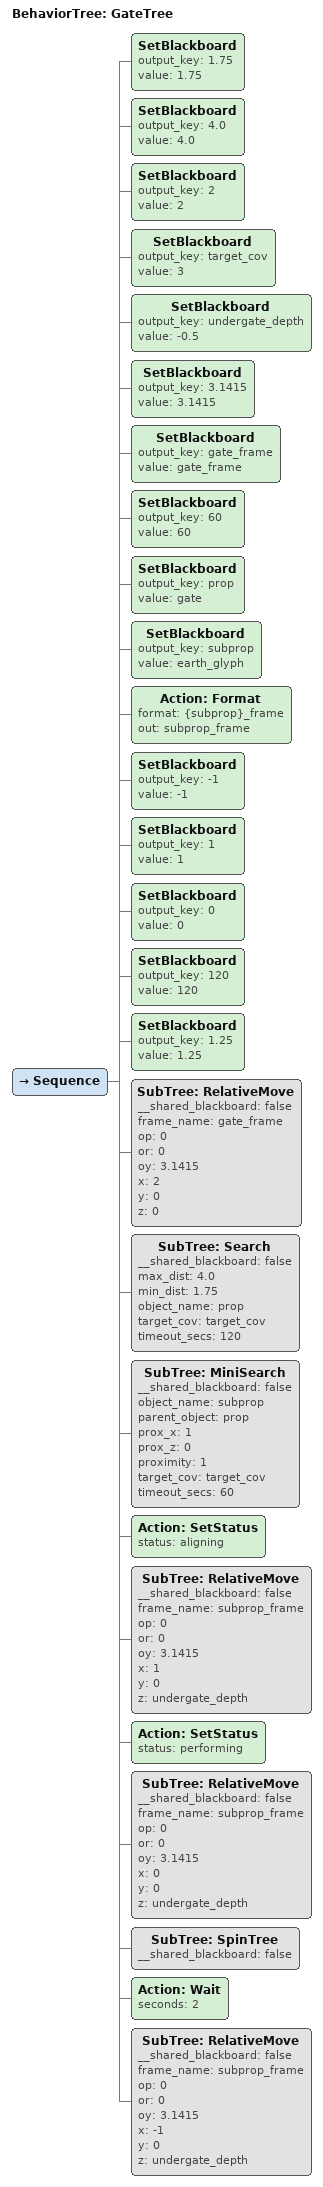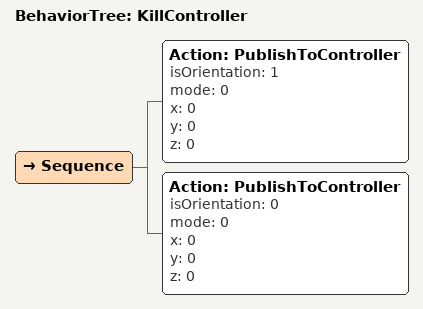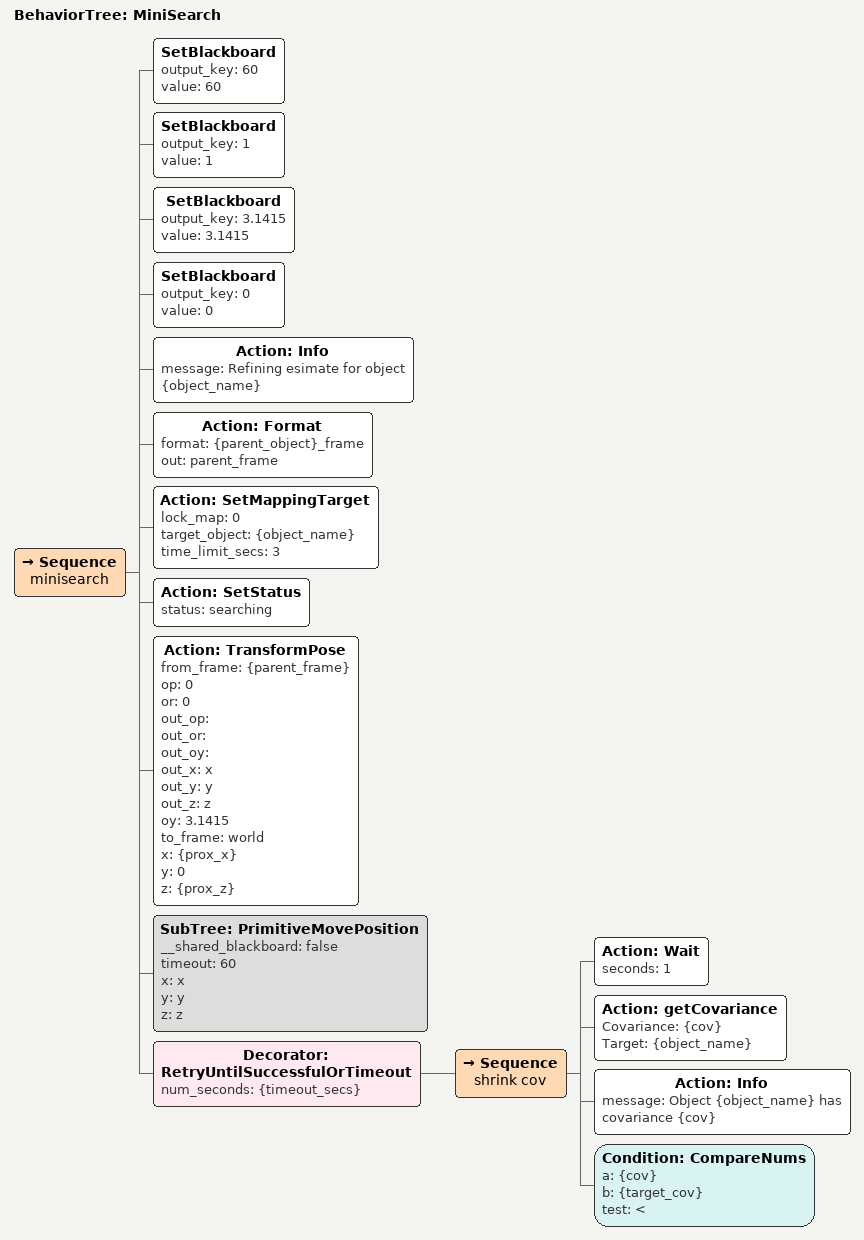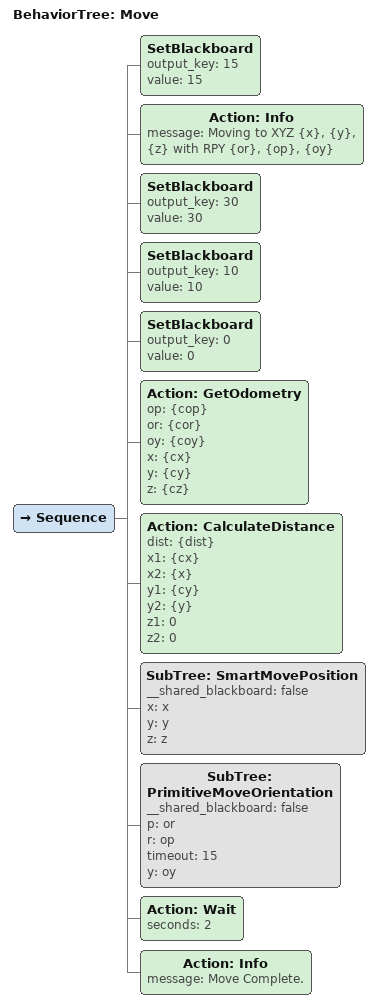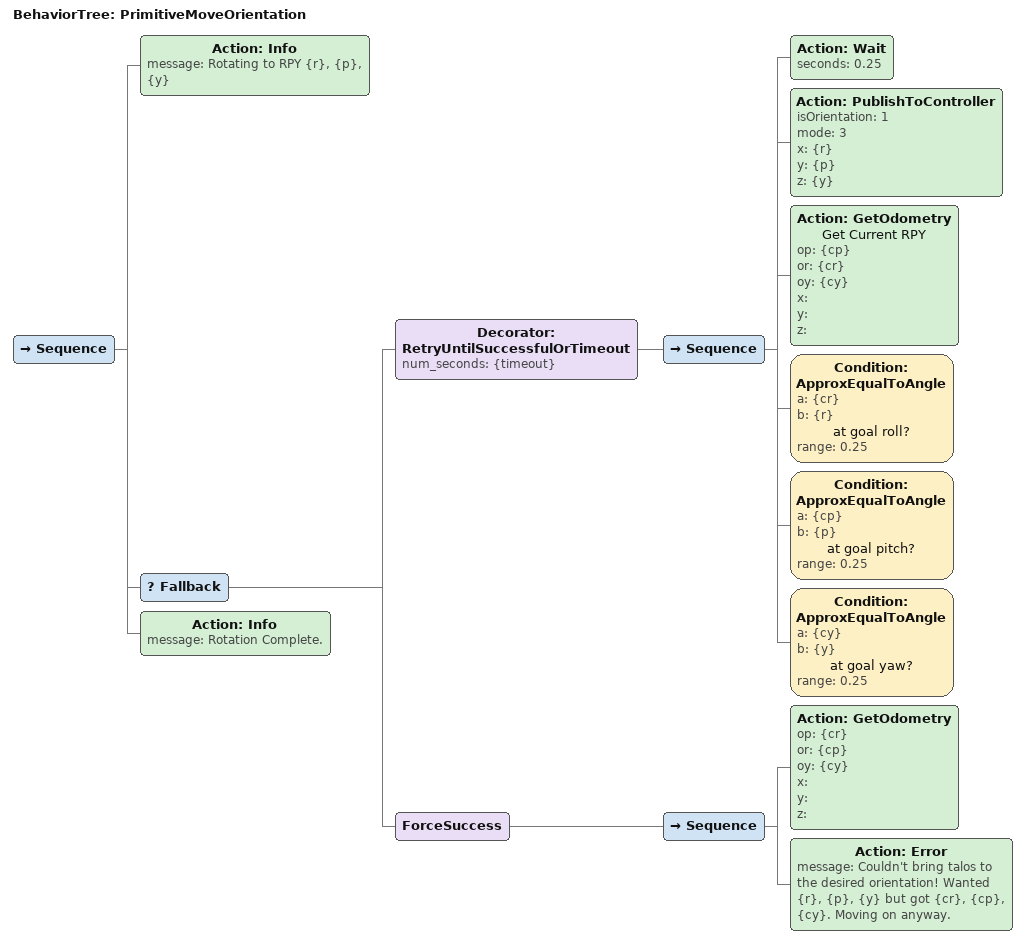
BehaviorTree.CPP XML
<BehaviorTree ID="GateTree">
    <Sequence>
        <SetBlackboard output_key="1.75" value="1.75"/>
        <SetBlackboard output_key="4.0" value="4.0"/>
        <SetBlackboard output_key="2" value="2"/>
        <SetBlackboard output_key="target_cov" value="3"/>
        <SetBlackboard output_key="undergate_depth" value="-0.5"/>
        <SetBlackboard output_key="3.1415" value="3.1415"/>
        <SetBlackboard output_key="gate_frame" value="gate_frame"/>
        <SetBlackboard output_key="60" value="60"/>
        <SetBlackboard output_key="prop" value="gate"/>
        <SetBlackboard output_key="subprop" value="earth_glyph"/>
        <Action ID="Format" format="{subprop}_frame" out="subprop_frame"/>
        <SetBlackboard output_key="-1" value="-1"/>
        <SetBlackboard output_key="1" value="1"/>
        <SetBlackboard output_key="0" value="0"/>
        <SetBlackboard output_key="120" value="120"/>
        <SetBlackboard output_key="1.25" value="1.25"/>
        <SubTree ID="RelativeMove" __shared_blackboard="false" frame_name="gate_frame" op="0" or="0" oy="3.1415" x="2" y="0" z="0"/>
        <SubTree ID="Search" __shared_blackboard="false" max_dist="4.0" min_dist="1.75" object_name="prop" target_cov="target_cov" timeout_secs="120"/>
        <SubTree ID="MiniSearch" __shared_blackboard="false" object_name="subprop" parent_object="prop" prox_x="1" prox_z="0" proximity="1" target_cov="target_cov" timeout_secs="60"/>
        <Action ID="SetStatus" status="aligning"/>
        <SubTree ID="RelativeMove" __shared_blackboard="false" frame_name="subprop_frame" op="0" or="0" oy="3.1415" x="1" y="0" z="undergate_depth"/>
        <Action ID="SetStatus" status="performing"/>
        <SubTree ID="RelativeMove" __shared_blackboard="false" frame_name="subprop_frame" op="0" or="0" oy="3.1415" x="0" y="0" z="undergate_depth"/>
        <SubTree ID="SpinTree" __shared_blackboard="false"/>
        <Action ID="Wait" seconds="2"/>
        <SubTree ID="RelativeMove" __shared_blackboard="false" frame_name="subprop_frame" op="0" or="0" oy="3.1415" x="-1" y="0" z="undergate_depth"/>
    </Sequence>
</BehaviorTree>

<BehaviorTree ID="KillController">
    <Sequence>
        <Action ID="PublishToController" isOrientation="1" mode="0" x="0" y="0" z="0"/>
        <Action ID="PublishToController" isOrientation="0" mode="0" x="0" y="0" z="0"/>
    </Sequence>
</BehaviorTree>

<BehaviorTree ID="MiniSearch">
    <Sequence name="minisearch">
        <SetBlackboard output_key="60" value="60"/>
        <SetBlackboard output_key="1" value="1"/>
        <SetBlackboard output_key="3.1415" value="3.1415"/>
        <SetBlackboard output_key="0" value="0"/>
        <Action ID="Info" message="Refining esimate for object {object_name}"/>
        <Action ID="Format" format="{parent_object}_frame" out="parent_frame"/>
        <Action ID="SetMappingTarget" lock_map="0" target_object="{object_name}" time_limit_secs="3"/>
        <Action ID="SetStatus" status="searching"/>
        <Action ID="TransformPose" from_frame="{parent_frame}" op="0" or="0" out_op="" out_or="" out_oy="" out_x="x" out_y="y" out_z="z" oy="3.1415" to_frame="world" x="{prox_x}" y="0" z="{prox_z}"/>
        <SubTree ID="PrimitiveMovePosition" __shared_blackboard="false" timeout="60" x="x" y="y" z="z"/>
        <Decorator ID="RetryUntilSuccessfulOrTimeout" num_seconds="{timeout_secs}">
            <Sequence name="shrink cov">
                <Action ID="Wait" seconds="1"/>
                <Action Covariance="{cov}" ID="getCovariance" Target="{object_name}"/>
                <Action ID="Info" message="Object {object_name} has covariance {cov}"/>
                <Condition ID="CompareNums" a="{cov}" b="{target_cov}" test="&lt;"/>
            </Sequence>
        </Decorator>
    </Sequence>
</BehaviorTree>

<BehaviorTree ID="Move">
    <Sequence>
        <SetBlackboard output_key="15" value="15"/>
        <Action ID="Info" message="Moving to XYZ {x}, {y}, {z} with RPY {or}, {op}, {oy}"/>
        <SetBlackboard output_key="30" value="30"/>
        <SetBlackboard output_key="10" value="10"/>
        <SetBlackboard output_key="0" value="0"/>
        <Action ID="GetOdometry" op="{cop}" or="{cor}" oy="{coy}" x="{cx}" y="{cy}" z="{cz}"/>
        <Action ID="CalculateDistance" dist="{dist}" x1="{cx}" x2="{x}" y1="{cy}" y2="{y}" z1="0" z2="0"/>
        <SubTree ID="SmartMovePosition" __shared_blackboard="false" x="x" y="y" z="z"/>
        <SubTree ID="PrimitiveMoveOrientation" __shared_blackboard="false" p="or" r="op" timeout="15" y="oy"/>
        <Action ID="Wait" seconds="2"/>
        <Action ID="Info" message="Move Complete."/>
    </Sequence>
</BehaviorTree>

<BehaviorTree ID="PrimitiveMoveOrientation">
    <Sequence>
        <Action ID="Info" message="Rotating to RPY {r}, {p}, {y}"/>
        <Fallback>
            <Decorator ID="RetryUntilSuccessfulOrTimeout" num_seconds="{timeout}">
                <Sequence>
                    <Action ID="Wait" seconds="0.25"/>
                    <Action ID="PublishToController" isOrientation="1" mode="3" x="{r}" y="{p}" z="{y}"/>
                    <Action ID="GetOdometry" name="Get Current RPY" op="{cp}" or="{cr}" oy="{cy}" x="" y="" z=""/>
                    <Condition ID="ApproxEqualToAngle" a="{cr}" b="{r}" name="at goal roll?" range="0.25"/>
                    <Condition ID="ApproxEqualToAngle" a="{cp}" b="{p}" name="at goal pitch?" range="0.25"/>
                    <Condition ID="ApproxEqualToAngle" a="{cy}" b="{y}" name="at goal yaw?" range="0.25"/>
                </Sequence>
            </Decorator>
            <ForceSuccess>
                <Sequence>
                    <Action ID="GetOdometry" op="{cr}" or="{cp}" oy="{cy}" x="" y="" z=""/>
                    <Action ID="Error" message="Couldn't bring talos to the desired orientation! Wanted {r}, {p}, {y} but got {cr}, {cp}, {cy}. Moving on anyway."/>
                </Sequence>
            </ForceSuccess>
        </Fallback>
        <Action ID="Info" message="Rotation Complete."/>
    </Sequence>
</BehaviorTree>
